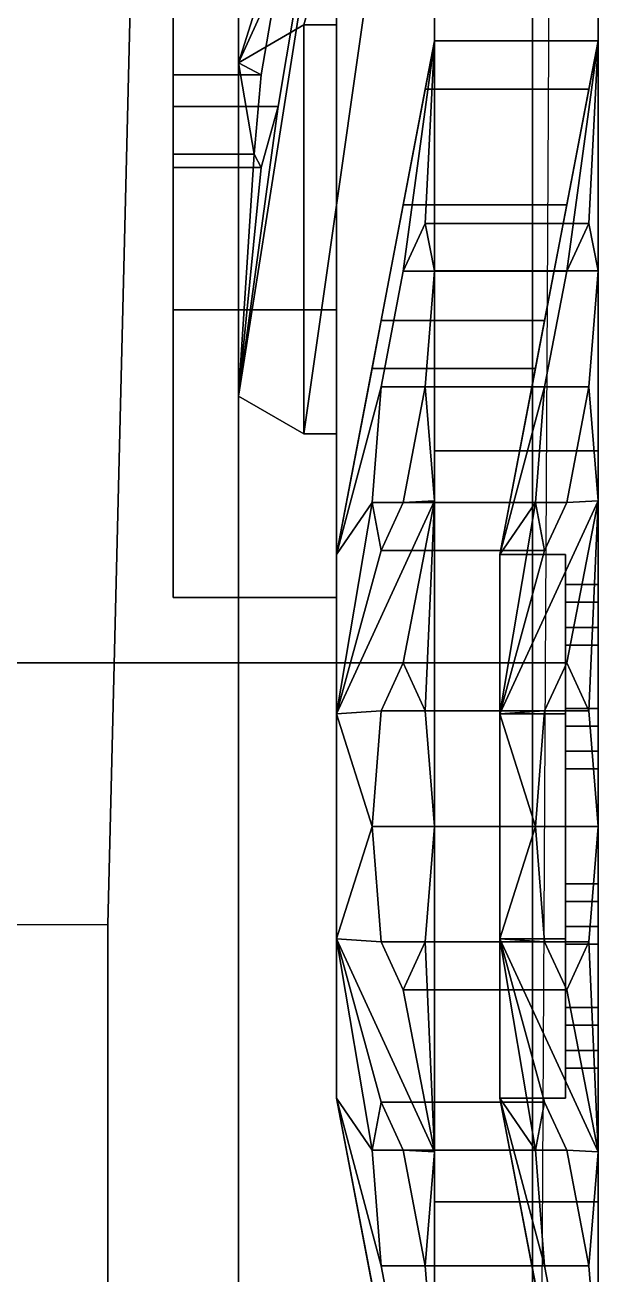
# Model space of a CAD drawing. Header units: millimetres. Extents: x -1 to 3, y -3 to 11.3.
# Drawn here: x 0.8347 to 1.01, y -1.7672 to -1.385 of the extents above; entities that cross this region are included whole.
import ezdxf

# ---------------------------------------------------------------- set-up
doc = ezdxf.new("R2010")
doc.units = ezdxf.units.MM
for name, color, linetype in [('hansa_tent', 3, 'Continuous'), ('mudguards', 6, 'Continuous'), ('tent', 3, 'Continuous'), ('tracks', 3, 'Continuous'), ('wheels', 2, 'Continuous'), ('wheels_inner', 2, 'Continuous')]:
    doc.layers.add(name, color=color, linetype=linetype)

msp = doc.modelspace()

# ---------------------------------------------------------------- linework, layer by layer
for points in [[(0.9, 0.03, 1.7), (0.7, -1.16, 1.7), (0.7, -2.72, 1.7), (0.9, -2.65, 1.7)], [(0.9, -2.65, 1.7), (0.9, -2.65, 0.78), (0.9, 0.03, 0.78), (0.9, 0.03, 1.7)]]:
    msp.add_3dface(points)
at = {"layer": 'hansa_tent'}
for points in [[(0.81, -1.25, 2.2), (0.81, -1.66, 2.17), (0.86, -1.66, 2.09), (0.87, -1.25, 2.11)], [(0.87, -1.25, 2.11), (0.86, -1.66, 2.09), (0.86, -1.66, 1.7), (0.87, -1.25, 1.7)], [(0.86, -1.66, 2.09), (0.86, -2.03, 2.09), (0.81, -2.03, 2.17), (0.81, -1.66, 2.17)], [(0.86, -1.66, 1.7), (0.86, -2.03, 1.7), (0.86, -2.03, 2.09), (0.86, -1.66, 2.09)]]:
    msp.add_3dface(points, dxfattribs=at)
at = {"layer": 'mudguards'}
for points in [[(0.99, 0.96, 0.91), (1.01, 1.46, 1), (0.99, -2.31, 1), (0.99, -2.31, 0.91)], [(1.01, 0.03, 1), (0.9, 0.03, 1), (0.9, -2.31, 1), (1.01, -2.31, 1)]]:
    msp.add_3dface(points, dxfattribs=at)
at = {"layer": 'tent'}
for points in [[(0.81, -1.25, 2.2), (0.81, -1.66, 2.17), (0.86, -1.66, 2.09), (0.87, -1.25, 2.11)], [(0.87, -1.25, 2.11), (0.86, -1.66, 2.09), (0.86, -1.66, 1.7), (0.87, -1.25, 1.7)], [(0.86, -1.66, 2.09), (0.86, -2.03, 2.09), (0.81, -2.03, 2.17), (0.81, -1.66, 2.17)], [(0.86, -1.66, 1.7), (0.86, -2.03, 1.7), (0.86, -2.03, 2.09), (0.86, -1.66, 2.09)]]:
    msp.add_3dface(points, dxfattribs=at)
at = {"layer": 'tracks'}
for points in [[(0.99, 0.22), (0.99, -1.58), (0.68, -1.58), (0.68, 0.22)], [(0.68, 0.22, 0.08), (0.68, -1.58, 0.08), (0.99, -1.58, 0.08), (0.99, 0.22, 0.08)], [(0.99, -1.58, 0.08), (0.99, -1.58), (0.99, 0.22), (0.99, 0.22, 0.08)], [(0.99, -2.03, 0.86), (0.99, -0.85, 0.79), (0.68, -0.85, 0.79), (0.68, -2.03, 0.86)], [(0.68, -2.03, 0.77), (0.68, -0.85, 0.7), (0.99, -0.85, 0.7), (0.99, -2.03, 0.77)], [(0.99, -0.85, 0.7), (0.99, -0.85, 0.79), (0.99, -2.03, 0.86), (0.99, -2.03, 0.77)], [(0.99, -1.58), (0.99, -2.03, 0.07), (0.68, -2.03, 0.07), (0.68, -1.58)], [(0.68, -1.58, 0.08), (0.68, -2.03, 0.15), (0.99, -2.03, 0.15), (0.99, -1.58, 0.08)], [(0.99, -2.03, 0.15), (0.99, -2.03, 0.07), (0.99, -1.58), (0.99, -1.58, 0.08)]]:
    msp.add_3dface(points, dxfattribs=at)
at = {"layer": 'wheels'}
for points in [[(0.96, -1.38979, 0.2905), (0.96, -1.38979, 0.4895), (0.96, -1.35284, 0.50481), (0.96, -1.35284, 0.27519)], [(0.96, -1.5305, 0.14979), (0.96, -1.38979, 0.2905), (0.96, -1.35284, 0.27519), (0.96, -1.51519, 0.11284)], [(0.96, -1.51519, 0.11284), (0.96, -1.35284, 0.27519), (1.01, -1.35284, 0.27519), (1.01, -1.51519, 0.11284)], [(0.96, -1.38979, 0.4895), (0.96, -1.5305, 0.63021), (0.96, -1.51519, 0.66716), (0.96, -1.35284, 0.50481)], [(0.96, -1.35284, 0.50481), (0.96, -1.51519, 0.66716), (1.01, -1.51519, 0.66716), (1.01, -1.35284, 0.50481)], [(1.01, -1.35284, 0.27519), (1.01, -1.35284, 0.50481), (1.01, -1.38979, 0.4895), (1.01, -1.38979, 0.2905)], [(1.01, -1.51519, 0.11284), (1.01, -1.35284, 0.27519), (1.01, -1.38979, 0.2905), (1.01, -1.5305, 0.14979)], [(1.01, -1.35284, 0.50481), (1.01, -1.51519, 0.66716), (1.01, -1.5305, 0.63021), (1.01, -1.38979, 0.4895)], [(0.95041, -1.44, 0.34), (0.96, -1.38979, 0.2905), (0.93, -1.54685, 0.35556), (0.94366, -1.47536, 0.35464)], [(0.96, -1.38979, 0.2905), (0.95041, -1.46029, 0.29101), (0.94366, -1.49565, 0.30565), (0.93, -1.54685, 0.35556)], [(0.95041, -1.46029, 0.48899), (0.96, -1.38979, 0.4895), (0.93, -1.54685, 0.42444), (0.94366, -1.49565, 0.47435)], [(0.96, -1.38979, 0.4895), (0.95041, -1.44, 0.44), (0.94366, -1.47536, 0.42536), (0.93, -1.54685, 0.42444)], [(0.96, -1.38979, 0.2905), (0.95041, -1.44, 0.34), (0.95041, -1.44, 0.34), (0.95716, -1.40464, 0.35464)], [(0.95716, -1.44565, 0.25565), (0.95041, -1.46029, 0.29101), (0.95041, -1.46029, 0.29101), (0.96, -1.38979, 0.2905)], [(0.96, -1.38979, 0.4895), (0.95041, -1.46029, 0.48899), (0.95041, -1.46029, 0.48899), (0.95716, -1.44565, 0.52435)], [(0.95716, -1.40464, 0.42536), (0.95041, -1.44, 0.44), (0.95041, -1.44, 0.44), (0.96, -1.38979, 0.4895)], [(0.96, -1.38979, 0.2905), (0.95716, -1.40464, 0.35464), (0.95716, -1.40464, 0.35464), (0.96, -1.38979, 0.39)], [(0.96, -1.46015, 0.22015), (0.95716, -1.44565, 0.25565), (0.95716, -1.44565, 0.25565), (0.96, -1.38979, 0.2905)], [(0.96, -1.38979, 0.4895), (0.95716, -1.44565, 0.52435), (0.95716, -1.44565, 0.52435), (0.96, -1.46015, 0.55985)], [(0.96, -1.38979, 0.39), (0.95716, -1.40464, 0.42536), (0.95716, -1.40464, 0.42536), (0.96, -1.38979, 0.4895)], [(0.96, -1.38979, 0.39), (0.95716, -1.40464, 0.35464), (1.00716, -1.40464, 0.35464), (1.01, -1.38979, 0.39)], [(0.95716, -1.40464, 0.42536), (0.96, -1.38979, 0.39), (1.01, -1.38979, 0.39), (1.00716, -1.40464, 0.42536)], [(1.01, -1.38979, 0.2905), (1.00041, -1.44, 0.34), (0.99366, -1.47536, 0.35464), (0.98, -1.54685, 0.35556)], [(1.00041, -1.46029, 0.29101), (1.01, -1.38979, 0.2905), (0.98, -1.54685, 0.35556), (0.99366, -1.49565, 0.30565)], [(1.01, -1.38979, 0.4895), (1.00041, -1.46029, 0.48899), (0.99366, -1.49565, 0.47435), (0.98, -1.54685, 0.42444)], [(1.00041, -1.44, 0.44), (1.01, -1.38979, 0.4895), (0.98, -1.54685, 0.42444), (0.99366, -1.47536, 0.42536)], [(1.00716, -1.40464, 0.35464), (1.00716, -1.40464, 0.35464), (1.00041, -1.44, 0.34), (1.01, -1.38979, 0.2905)], [(1.01, -1.38979, 0.2905), (1.01, -1.38979, 0.2905), (1.00041, -1.46029, 0.29101), (1.00716, -1.44565, 0.25565)], [(1.00716, -1.44565, 0.52435), (1.00716, -1.44565, 0.52435), (1.00041, -1.46029, 0.48899), (1.01, -1.38979, 0.4895)], [(1.01, -1.38979, 0.4895), (1.01, -1.38979, 0.4895), (1.00041, -1.44, 0.44), (1.00716, -1.40464, 0.42536)], [(1.01, -1.38979, 0.39), (1.01, -1.38979, 0.39), (1.00716, -1.40464, 0.35464), (1.01, -1.38979, 0.2905)], [(1.01, -1.38979, 0.2905), (1.01, -1.38979, 0.2905), (1.00716, -1.44565, 0.25565), (1.01, -1.46015, 0.22015)], [(1.01, -1.46015, 0.55985), (1.01, -1.46015, 0.55985), (1.00716, -1.44565, 0.52435), (1.01, -1.38979, 0.4895)], [(1.01, -1.38979, 0.4895), (1.01, -1.38979, 0.4895), (1.00716, -1.40464, 0.42536), (1.01, -1.38979, 0.39)], [(0.95716, -1.40464, 0.35464), (0.95041, -1.44, 0.34), (1.00041, -1.44, 0.34), (1.00716, -1.40464, 0.35464)], [(0.95041, -1.44, 0.44), (0.95716, -1.40464, 0.42536), (1.00716, -1.40464, 0.42536), (1.00041, -1.44, 0.44)], [(0.94366, -1.47536, 0.42536), (0.95041, -1.44, 0.44), (1.00041, -1.44, 0.44), (0.99366, -1.47536, 0.42536)], [(0.95041, -1.44, 0.34), (0.94366, -1.47536, 0.35464), (0.99366, -1.47536, 0.35464), (1.00041, -1.44, 0.34)], [(0.95041, -1.46029, 0.29101), (0.95716, -1.44565, 0.25565), (1.00716, -1.44565, 0.25565), (1.00041, -1.46029, 0.29101)], [(0.95716, -1.44565, 0.52435), (0.95041, -1.46029, 0.48899), (1.00041, -1.46029, 0.48899), (1.00716, -1.44565, 0.52435)], [(0.95716, -1.44565, 0.25565), (0.96, -1.46015, 0.22015), (1.01, -1.46015, 0.22015), (1.00716, -1.44565, 0.25565)], [(0.96, -1.46015, 0.55985), (0.95716, -1.44565, 0.52435), (1.00716, -1.44565, 0.52435), (1.01, -1.46015, 0.55985)], [(0.94366, -1.49565, 0.30565), (0.95041, -1.46029, 0.29101), (1.00041, -1.46029, 0.29101), (0.99366, -1.49565, 0.30565)], [(0.95041, -1.46029, 0.48899), (0.94366, -1.49565, 0.47435), (0.99366, -1.49565, 0.47435), (1.00041, -1.46029, 0.48899)], [(0.96, -1.5305, 0.14979), (0.95716, -1.49565, 0.20565), (0.95716, -1.49565, 0.20565), (0.96, -1.46015, 0.22015)], [(0.96, -1.46015, 0.22015), (0.95716, -1.49565, 0.20565), (1.00716, -1.49565, 0.20565), (1.01, -1.46015, 0.22015)], [(0.96, -1.46015, 0.55985), (0.95716, -1.49565, 0.57435), (0.95716, -1.49565, 0.57435), (0.96, -1.5305, 0.63021)], [(0.95716, -1.49565, 0.57435), (0.96, -1.46015, 0.55985), (1.01, -1.46015, 0.55985), (1.00716, -1.49565, 0.57435)], [(1.01, -1.46015, 0.22015), (1.01, -1.46015, 0.22015), (1.00716, -1.49565, 0.20565), (1.01, -1.5305, 0.14979)], [(1.01, -1.5305, 0.63021), (1.01, -1.5305, 0.63021), (1.00716, -1.49565, 0.57435), (1.01, -1.46015, 0.55985)], [(0.94366, -1.47536, 0.42536), (0.94086, -1.49, 0.39), (0.94086, -1.49, 0.39), (0.93, -1.54685, 0.42444)], [(0.94366, -1.47536, 0.35464), (0.93, -1.54685, 0.35556), (0.93, -1.54685, 0.35556), (0.94086, -1.49, 0.39)], [(0.94086, -1.49, 0.39), (0.94366, -1.47536, 0.42536), (0.99366, -1.47536, 0.42536), (0.99086, -1.49, 0.39)], [(0.94366, -1.47536, 0.35464), (0.94086, -1.49, 0.39), (0.99086, -1.49, 0.39), (0.99366, -1.47536, 0.35464)], [(0.99086, -1.49, 0.39), (0.99086, -1.49, 0.39), (0.99366, -1.47536, 0.42536), (0.98, -1.54685, 0.42444)], [(0.99366, -1.47536, 0.35464), (0.99366, -1.47536, 0.35464), (0.99086, -1.49, 0.39), (0.98, -1.54685, 0.35556)], [(0.94086, -1.49, 0.39), (0.93, -1.54685, 0.35556), (0.93, -1.54685, 0.35556), (0.93, -1.54685, 0.42444)], [(0.99086, -1.49, 0.39), (0.99086, -1.49, 0.39), (0.98, -1.54685, 0.42444), (0.98, -1.54685, 0.35556)], [(0.94366, -1.49565, 0.30565), (0.94086, -1.53101, 0.29101), (0.94086, -1.53101, 0.29101), (0.93, -1.54685, 0.35556)], [(0.94366, -1.49565, 0.47435), (0.93, -1.54685, 0.42444), (0.93, -1.54685, 0.42444), (0.94086, -1.53101, 0.48899)], [(0.94086, -1.53101, 0.29101), (0.94366, -1.49565, 0.30565), (0.99366, -1.49565, 0.30565), (0.99086, -1.53101, 0.29101)], [(0.94366, -1.49565, 0.47435), (0.94086, -1.53101, 0.48899), (0.99086, -1.53101, 0.48899), (0.99366, -1.49565, 0.47435)], [(0.96, -1.5305, 0.14979), (0.95041, -1.53101, 0.22029), (0.95041, -1.53101, 0.22029), (0.95716, -1.49565, 0.20565)], [(0.95716, -1.49565, 0.20565), (0.95041, -1.53101, 0.22029), (1.00041, -1.53101, 0.22029), (1.00716, -1.49565, 0.20565)], [(0.95716, -1.49565, 0.57435), (0.95041, -1.53101, 0.55971), (0.95041, -1.53101, 0.55971), (0.96, -1.5305, 0.63021)], [(0.95041, -1.53101, 0.55971), (0.95716, -1.49565, 0.57435), (1.00716, -1.49565, 0.57435), (1.00041, -1.53101, 0.55971)], [(0.99086, -1.53101, 0.29101), (0.99086, -1.53101, 0.29101), (0.99366, -1.49565, 0.30565), (0.98, -1.54685, 0.35556)], [(0.99366, -1.49565, 0.47435), (0.99366, -1.49565, 0.47435), (0.99086, -1.53101, 0.48899), (0.98, -1.54685, 0.42444)], [(1.00716, -1.49565, 0.20565), (1.00716, -1.49565, 0.20565), (1.00041, -1.53101, 0.22029), (1.01, -1.5305, 0.14979)], [(1.01, -1.5305, 0.63021), (1.01, -1.5305, 0.63021), (1.00041, -1.53101, 0.55971), (1.00716, -1.49565, 0.57435)], [(0.96, -1.7295, 0.14979), (0.96, -1.5305, 0.14979), (0.96, -1.51519, 0.11284), (0.96, -1.74481, 0.11284)], [(0.96, -1.74481, 0.11284), (0.96, -1.51519, 0.11284), (1.01, -1.51519, 0.11284), (1.01, -1.74481, 0.11284)], [(0.96, -1.51519, 0.66716), (0.96, -1.74481, 0.66716), (1.01, -1.74481, 0.66716), (1.01, -1.51519, 0.66716)], [(0.96, -1.5305, 0.63021), (0.96, -1.7295, 0.63021), (0.96, -1.74481, 0.66716), (0.96, -1.51519, 0.66716)], [(1.01, -1.74481, 0.11284), (1.01, -1.51519, 0.11284), (1.01, -1.5305, 0.14979), (1.01, -1.7295, 0.14979)], [(1.01, -1.51519, 0.66716), (1.01, -1.74481, 0.66716), (1.01, -1.7295, 0.63021), (1.01, -1.5305, 0.63021)], [(0.95041, -1.53101, 0.22029), (0.96, -1.5305, 0.14979), (0.93, -1.59556, 0.30685), (0.94366, -1.54565, 0.25565)], [(0.96, -1.5305, 0.14979), (0.95041, -1.58, 0.2), (0.94366, -1.59464, 0.23536), (0.93, -1.59556, 0.30685)], [(0.96, -1.5305, 0.63021), (0.95041, -1.53101, 0.55971), (0.94366, -1.54565, 0.52435), (0.93, -1.59556, 0.47315)], [(0.95041, -1.58, 0.58), (0.96, -1.5305, 0.63021), (0.93, -1.59556, 0.47315), (0.94366, -1.59464, 0.54464)], [(0.94086, -1.53101, 0.29101), (0.93, -1.59556, 0.30685), (0.93, -1.59556, 0.30685), (0.93, -1.54685, 0.35556)], [(0.94366, -1.54565, 0.25565), (0.93, -1.59556, 0.30685), (0.93, -1.59556, 0.30685), (0.94086, -1.53101, 0.29101)], [(0.94366, -1.54565, 0.52435), (0.94086, -1.53101, 0.48899), (0.94086, -1.53101, 0.48899), (0.93, -1.59556, 0.47315)], [(0.94086, -1.53101, 0.48899), (0.93, -1.54685, 0.42444), (0.93, -1.54685, 0.42444), (0.93, -1.59556, 0.47315)], [(0.94366, -1.54565, 0.25565), (0.94086, -1.53101, 0.29101), (0.99086, -1.53101, 0.29101), (0.99366, -1.54565, 0.25565)], [(0.94086, -1.53101, 0.48899), (0.94366, -1.54565, 0.52435), (0.99366, -1.54565, 0.52435), (0.99086, -1.53101, 0.48899)], [(0.95041, -1.53101, 0.22029), (0.94366, -1.54565, 0.25565), (0.99366, -1.54565, 0.25565), (1.00041, -1.53101, 0.22029)], [(0.94366, -1.54565, 0.52435), (0.95041, -1.53101, 0.55971), (1.00041, -1.53101, 0.55971), (0.99366, -1.54565, 0.52435)], [(0.95716, -1.59464, 0.16464), (0.95041, -1.58, 0.2), (0.95041, -1.58, 0.2), (0.96, -1.5305, 0.14979)], [(0.96, -1.5305, 0.63021), (0.95041, -1.58, 0.58), (0.95041, -1.58, 0.58), (0.95716, -1.59464, 0.61536)], [(0.96, -1.63, 0.14979), (0.95716, -1.59464, 0.16464), (0.95716, -1.59464, 0.16464), (0.96, -1.5305, 0.14979)], [(0.96, -1.5305, 0.63021), (0.95716, -1.59464, 0.61536), (0.95716, -1.59464, 0.61536), (0.96, -1.63, 0.63021)], [(1.01, -1.5305, 0.14979), (1.00041, -1.53101, 0.22029), (0.99366, -1.54565, 0.25565), (0.98, -1.59556, 0.30685)], [(1.00041, -1.58, 0.2), (1.01, -1.5305, 0.14979), (0.98, -1.59556, 0.30685), (0.99366, -1.59464, 0.23536)], [(1.00041, -1.53101, 0.55971), (1.01, -1.5305, 0.63021), (0.98, -1.59556, 0.47315), (0.99366, -1.54565, 0.52435)], [(1.01, -1.5305, 0.63021), (1.00041, -1.58, 0.58), (0.99366, -1.59464, 0.54464), (0.98, -1.59556, 0.47315)], [(0.99086, -1.53101, 0.29101), (0.99086, -1.53101, 0.29101), (0.98, -1.54685, 0.35556), (0.98, -1.59556, 0.30685)], [(0.99366, -1.54565, 0.25565), (0.99366, -1.54565, 0.25565), (0.99086, -1.53101, 0.29101), (0.98, -1.59556, 0.30685)], [(0.99086, -1.53101, 0.48899), (0.99086, -1.53101, 0.48899), (0.99366, -1.54565, 0.52435), (0.98, -1.59556, 0.47315)], [(0.99086, -1.53101, 0.48899), (0.99086, -1.53101, 0.48899), (0.98, -1.59556, 0.47315), (0.98, -1.54685, 0.42444)], [(1.01, -1.5305, 0.14979), (1.01, -1.5305, 0.14979), (1.00041, -1.58, 0.2), (1.00716, -1.59464, 0.16464)], [(1.00716, -1.59464, 0.61536), (1.00716, -1.59464, 0.61536), (1.00041, -1.58, 0.58), (1.01, -1.5305, 0.63021)], [(1.01, -1.5305, 0.14979), (1.01, -1.5305, 0.14979), (1.00716, -1.59464, 0.16464), (1.01, -1.63, 0.14979)], [(1.01, -1.63, 0.63021), (1.01, -1.63, 0.63021), (1.00716, -1.59464, 0.61536), (1.01, -1.5305, 0.63021)], [(0.98, -1.59556, 0.30685), (0.98, -1.54685, 0.35556), (1, -1.54685, 0.35556), (1, -1.59556, 0.30685)], [(0.98, -1.54685, 0.42444), (0.98, -1.59556, 0.47315), (1, -1.59556, 0.47315), (1, -1.54685, 0.42444)], [(0.98, -1.54685, 0.35556), (0.98, -1.54685, 0.42444), (1, -1.54685, 0.42444), (1, -1.54685, 0.35556)], [(1, -1.59556, 0.30685), (1, -1.54685, 0.35556), (1, -1.55609, 0.35939), (1, -1.59939, 0.31609)], [(1, -1.54685, 0.42444), (1, -1.59556, 0.47315), (1, -1.59939, 0.46391), (1, -1.55609, 0.42061)], [(1, -1.54685, 0.35556), (1, -1.54685, 0.42444), (1, -1.55609, 0.42061), (1, -1.55609, 0.35939)], [(1, -1.59939, 0.31609), (1, -1.55609, 0.35939), (1, -1.56916, 0.35397), (1, -1.59397, 0.32916)], [(1, -1.55609, 0.35939), (1, -1.5615, 0.37245), (1.01, -1.5615, 0.37245), (1.01, -1.55609, 0.35939)], [(1, -1.56916, 0.35397), (1, -1.55609, 0.35939), (1.01, -1.55609, 0.35939), (1.01, -1.56916, 0.35397)], [(1, -1.55609, 0.42061), (1, -1.56916, 0.42603), (1.01, -1.56916, 0.42603), (1.01, -1.55609, 0.42061)], [(1, -1.5615, 0.40755), (1, -1.55609, 0.42061), (1.01, -1.55609, 0.42061), (1.01, -1.5615, 0.40755)], [(1, -1.55609, 0.35939), (1, -1.55609, 0.42061), (1, -1.5615, 0.40755), (1, -1.5615, 0.37245)], [(1, -1.55609, 0.42061), (1, -1.59939, 0.46391), (1, -1.59397, 0.45084), (1, -1.56916, 0.42603)], [(1.01, -1.57457, 0.36704), (1.01, -1.56916, 0.35397), (1.01, -1.55609, 0.35939), (1.01, -1.5615, 0.37245)], [(1.01, -1.57457, 0.41296), (1.01, -1.5615, 0.40755), (1.01, -1.55609, 0.42061), (1.01, -1.56916, 0.42603)], [(1, -1.5615, 0.37245), (1, -1.57457, 0.36704), (1.01, -1.57457, 0.36704), (1.01, -1.5615, 0.37245)], [(1, -1.57457, 0.41296), (1, -1.5615, 0.40755), (1.01, -1.5615, 0.40755), (1.01, -1.57457, 0.41296)], [(1, -1.5615, 0.37245), (1, -1.5615, 0.40755), (1, -1.57457, 0.41296), (1, -1.57457, 0.36704)], [(1, -1.59397, 0.32916), (1, -1.56916, 0.35397), (1, -1.57457, 0.36704), (1, -1.60704, 0.33457)], [(1, -1.57457, 0.36704), (1, -1.56916, 0.35397), (1.01, -1.56916, 0.35397), (1.01, -1.57457, 0.36704)], [(1, -1.56916, 0.42603), (1, -1.57457, 0.41296), (1.01, -1.57457, 0.41296), (1.01, -1.56916, 0.42603)], [(1, -1.56916, 0.42603), (1, -1.59397, 0.45084), (1, -1.60704, 0.44543), (1, -1.57457, 0.41296)], [(1, -1.57457, 0.41296), (1, -1.60704, 0.44543), (1, -1.65296, 0.44543), (1, -1.57457, 0.36704)], [(1, -1.57457, 0.36704), (1, -1.65296, 0.44543), (1, -1.68543, 0.41296), (1, -1.60704, 0.33457)], [(0.94366, -1.59464, 0.23536), (0.95041, -1.58, 0.2), (1.00041, -1.58, 0.2), (0.99366, -1.59464, 0.23536)], [(0.95041, -1.58, 0.58), (0.94366, -1.59464, 0.54464), (0.99366, -1.59464, 0.54464), (1.00041, -1.58, 0.58)], [(0.95041, -1.58, 0.2), (0.95716, -1.59464, 0.16464), (1.00716, -1.59464, 0.16464), (1.00041, -1.58, 0.2)], [(0.95716, -1.59464, 0.61536), (0.95041, -1.58, 0.58), (1.00041, -1.58, 0.58), (1.00716, -1.59464, 0.61536)], [(0.94366, -1.59464, 0.23536), (0.94086, -1.63, 0.25), (0.94086, -1.63, 0.25), (0.93, -1.59556, 0.30685)], [(0.94366, -1.59464, 0.54464), (0.93, -1.59556, 0.47315), (0.93, -1.59556, 0.47315), (0.94086, -1.63, 0.53)], [(0.94086, -1.63, 0.25), (0.93, -1.66444, 0.30685), (0.93, -1.66444, 0.30685), (0.93, -1.59556, 0.30685)], [(0.94086, -1.63, 0.53), (0.93, -1.59556, 0.47315), (0.93, -1.59556, 0.47315), (0.93, -1.66444, 0.47315)], [(0.94086, -1.63, 0.25), (0.94366, -1.59464, 0.23536), (0.99366, -1.59464, 0.23536), (0.99086, -1.63, 0.25)], [(0.94366, -1.59464, 0.54464), (0.94086, -1.63, 0.53), (0.99086, -1.63, 0.53), (0.99366, -1.59464, 0.54464)], [(0.95716, -1.59464, 0.16464), (0.96, -1.63, 0.14979), (1.01, -1.63, 0.14979), (1.00716, -1.59464, 0.16464)], [(0.96, -1.63, 0.63021), (0.95716, -1.59464, 0.61536), (1.00716, -1.59464, 0.61536), (1.01, -1.63, 0.63021)], [(0.99086, -1.63, 0.25), (0.99086, -1.63, 0.25), (0.99366, -1.59464, 0.23536), (0.98, -1.59556, 0.30685)], [(0.99366, -1.59464, 0.54464), (0.99366, -1.59464, 0.54464), (0.99086, -1.63, 0.53), (0.98, -1.59556, 0.47315)], [(0.99086, -1.63, 0.25), (0.99086, -1.63, 0.25), (0.98, -1.59556, 0.30685), (0.98, -1.66444, 0.30685)], [(0.98, -1.66444, 0.30685), (0.98, -1.59556, 0.30685), (1, -1.59556, 0.30685), (1, -1.66444, 0.30685)], [(0.99086, -1.63, 0.53), (0.99086, -1.63, 0.53), (0.98, -1.66444, 0.47315), (0.98, -1.59556, 0.47315)], [(0.98, -1.59556, 0.47315), (0.98, -1.66444, 0.47315), (1, -1.66444, 0.47315), (1, -1.59556, 0.47315)], [(1, -1.59397, 0.32916), (1, -1.60704, 0.33457), (1.01, -1.60704, 0.33457), (1.01, -1.59397, 0.32916)], [(1, -1.59939, 0.31609), (1, -1.59397, 0.32916), (1.01, -1.59397, 0.32916), (1.01, -1.59939, 0.31609)], [(1, -1.60704, 0.44543), (1, -1.59397, 0.45084), (1.01, -1.59397, 0.45084), (1.01, -1.60704, 0.44543)], [(1, -1.59397, 0.45084), (1, -1.59939, 0.46391), (1.01, -1.59939, 0.46391), (1.01, -1.59397, 0.45084)], [(1, -1.66444, 0.30685), (1, -1.59556, 0.30685), (1, -1.59939, 0.31609), (1, -1.66061, 0.31609)], [(1, -1.59556, 0.47315), (1, -1.66444, 0.47315), (1, -1.66061, 0.46391), (1, -1.59939, 0.46391)], [(1.01, -1.60704, 0.33457), (1.01, -1.61245, 0.3215), (1.01, -1.59939, 0.31609), (1.01, -1.59397, 0.32916)], [(1.01, -1.60704, 0.44543), (1.01, -1.59397, 0.45084), (1.01, -1.59939, 0.46391), (1.01, -1.61245, 0.4585)], [(1, -1.61245, 0.3215), (1, -1.59939, 0.31609), (1.01, -1.59939, 0.31609), (1.01, -1.61245, 0.3215)], [(1, -1.66061, 0.31609), (1, -1.59939, 0.31609), (1, -1.61245, 0.3215), (1, -1.64755, 0.3215)], [(1, -1.59939, 0.46391), (1, -1.61245, 0.4585), (1.01, -1.61245, 0.4585), (1.01, -1.59939, 0.46391)], [(1, -1.59939, 0.46391), (1, -1.66061, 0.46391), (1, -1.64755, 0.4585), (1, -1.61245, 0.4585)], [(1, -1.60704, 0.33457), (1, -1.61245, 0.3215), (1.01, -1.61245, 0.3215), (1.01, -1.60704, 0.33457)], [(1, -1.64755, 0.3215), (1, -1.61245, 0.3215), (1, -1.60704, 0.33457), (1, -1.65296, 0.33457)], [(1, -1.61245, 0.4585), (1, -1.60704, 0.44543), (1.01, -1.60704, 0.44543), (1.01, -1.61245, 0.4585)], [(1, -1.61245, 0.4585), (1, -1.64755, 0.4585), (1, -1.65296, 0.44543), (1, -1.60704, 0.44543)], [(1, -1.60704, 0.33457), (1, -1.68543, 0.41296), (1, -1.68543, 0.36704), (1, -1.65296, 0.33457)], [(0.94366, -1.66536, 0.23536), (0.93, -1.66444, 0.30685), (0.93, -1.66444, 0.30685), (0.94086, -1.63, 0.25)], [(0.94366, -1.66536, 0.54464), (0.94086, -1.63, 0.53), (0.94086, -1.63, 0.53), (0.93, -1.66444, 0.47315)], [(0.94366, -1.66536, 0.23536), (0.94086, -1.63, 0.25), (0.99086, -1.63, 0.25), (0.99366, -1.66536, 0.23536)], [(0.94086, -1.63, 0.53), (0.94366, -1.66536, 0.54464), (0.99366, -1.66536, 0.54464), (0.99086, -1.63, 0.53)], [(0.96, -1.7295, 0.14979), (0.95716, -1.66536, 0.16464), (0.95716, -1.66536, 0.16464), (0.96, -1.63, 0.14979)], [(0.96, -1.63, 0.14979), (0.95716, -1.66536, 0.16464), (1.00716, -1.66536, 0.16464), (1.01, -1.63, 0.14979)], [(0.95716, -1.66536, 0.61536), (0.96, -1.63, 0.63021), (1.01, -1.63, 0.63021), (1.00716, -1.66536, 0.61536)], [(0.96, -1.63, 0.63021), (0.95716, -1.66536, 0.61536), (0.95716, -1.66536, 0.61536), (0.96, -1.7295, 0.63021)], [(0.99366, -1.66536, 0.23536), (0.99366, -1.66536, 0.23536), (0.99086, -1.63, 0.25), (0.98, -1.66444, 0.30685)], [(0.99086, -1.63, 0.53), (0.99086, -1.63, 0.53), (0.99366, -1.66536, 0.54464), (0.98, -1.66444, 0.47315)], [(1.01, -1.63, 0.14979), (1.01, -1.63, 0.14979), (1.00716, -1.66536, 0.16464), (1.01, -1.7295, 0.14979)], [(1.01, -1.7295, 0.63021), (1.01, -1.7295, 0.63021), (1.00716, -1.66536, 0.61536), (1.01, -1.63, 0.63021)], [(1, -1.64755, 0.3215), (1, -1.65296, 0.33457), (1.01, -1.65296, 0.33457), (1.01, -1.64755, 0.3215)], [(1, -1.66061, 0.31609), (1, -1.64755, 0.3215), (1.01, -1.64755, 0.3215), (1.01, -1.66061, 0.31609)], [(1, -1.64755, 0.4585), (1, -1.66061, 0.46391), (1.01, -1.66061, 0.46391), (1.01, -1.64755, 0.4585)], [(1, -1.65296, 0.44543), (1, -1.64755, 0.4585), (1.01, -1.64755, 0.4585), (1.01, -1.65296, 0.44543)], [(1.01, -1.65296, 0.33457), (1.01, -1.66603, 0.32916), (1.01, -1.66061, 0.31609), (1.01, -1.64755, 0.3215)], [(1.01, -1.65296, 0.44543), (1.01, -1.64755, 0.4585), (1.01, -1.66061, 0.46391), (1.01, -1.66603, 0.45084)], [(1, -1.65296, 0.33457), (1, -1.66603, 0.32916), (1.01, -1.66603, 0.32916), (1.01, -1.65296, 0.33457)], [(1, -1.69084, 0.35397), (1, -1.66603, 0.32916), (1, -1.65296, 0.33457), (1, -1.68543, 0.36704)], [(1, -1.66603, 0.45084), (1, -1.65296, 0.44543), (1.01, -1.65296, 0.44543), (1.01, -1.66603, 0.45084)], [(1, -1.66603, 0.45084), (1, -1.69084, 0.42603), (1, -1.68543, 0.41296), (1, -1.65296, 0.44543)], [(1, -1.70391, 0.35939), (1, -1.66061, 0.31609), (1, -1.66603, 0.32916), (1, -1.69084, 0.35397)], [(1, -1.71315, 0.35556), (1, -1.66444, 0.30685), (1, -1.66061, 0.31609), (1, -1.70391, 0.35939)], [(1, -1.66603, 0.32916), (1, -1.66061, 0.31609), (1.01, -1.66061, 0.31609), (1.01, -1.66603, 0.32916)], [(1, -1.66061, 0.46391), (1, -1.66603, 0.45084), (1.01, -1.66603, 0.45084), (1.01, -1.66061, 0.46391)], [(1, -1.66444, 0.47315), (1, -1.71315, 0.42444), (1, -1.70391, 0.42061), (1, -1.66061, 0.46391)], [(1, -1.66061, 0.46391), (1, -1.70391, 0.42061), (1, -1.69084, 0.42603), (1, -1.66603, 0.45084)], [(0.94086, -1.72899, 0.29101), (0.93, -1.71315, 0.35556), (0.93, -1.71315, 0.35556), (0.93, -1.66444, 0.30685)], [(0.95041, -1.68, 0.2), (0.96, -1.7295, 0.14979), (0.93, -1.66444, 0.30685), (0.94366, -1.66536, 0.23536)], [(0.96, -1.7295, 0.14979), (0.95041, -1.72899, 0.22029), (0.94366, -1.71435, 0.25565), (0.93, -1.66444, 0.30685)], [(0.94366, -1.71435, 0.25565), (0.94086, -1.72899, 0.29101), (0.94086, -1.72899, 0.29101), (0.93, -1.66444, 0.30685)], [(0.94366, -1.71435, 0.52435), (0.93, -1.66444, 0.47315), (0.93, -1.66444, 0.47315), (0.94086, -1.72899, 0.48899)], [(0.95041, -1.72899, 0.55971), (0.96, -1.7295, 0.63021), (0.93, -1.66444, 0.47315), (0.94366, -1.71435, 0.52435)], [(0.94086, -1.72899, 0.48899), (0.93, -1.66444, 0.47315), (0.93, -1.66444, 0.47315), (0.93, -1.71315, 0.42444)], [(0.96, -1.7295, 0.63021), (0.95041, -1.68, 0.58), (0.94366, -1.66536, 0.54464), (0.93, -1.66444, 0.47315)], [(0.95041, -1.68, 0.2), (0.94366, -1.66536, 0.23536), (0.99366, -1.66536, 0.23536), (1.00041, -1.68, 0.2)], [(0.94366, -1.66536, 0.54464), (0.95041, -1.68, 0.58), (1.00041, -1.68, 0.58), (0.99366, -1.66536, 0.54464)], [(0.96, -1.7295, 0.14979), (0.95041, -1.68, 0.2), (0.95041, -1.68, 0.2), (0.95716, -1.66536, 0.16464)], [(0.95716, -1.66536, 0.16464), (0.95041, -1.68, 0.2), (1.00041, -1.68, 0.2), (1.00716, -1.66536, 0.16464)], [(0.95041, -1.68, 0.58), (0.95716, -1.66536, 0.61536), (1.00716, -1.66536, 0.61536), (1.00041, -1.68, 0.58)], [(0.95716, -1.66536, 0.61536), (0.95041, -1.68, 0.58), (0.95041, -1.68, 0.58), (0.96, -1.7295, 0.63021)], [(0.99086, -1.72899, 0.29101), (0.99086, -1.72899, 0.29101), (0.98, -1.66444, 0.30685), (0.98, -1.71315, 0.35556)], [(0.98, -1.71315, 0.35556), (0.98, -1.66444, 0.30685), (1, -1.66444, 0.30685), (1, -1.71315, 0.35556)], [(1.01, -1.7295, 0.14979), (1.00041, -1.68, 0.2), (0.99366, -1.66536, 0.23536), (0.98, -1.66444, 0.30685)], [(1.00041, -1.72899, 0.22029), (1.01, -1.7295, 0.14979), (0.98, -1.66444, 0.30685), (0.99366, -1.71435, 0.25565)], [(0.99086, -1.72899, 0.29101), (0.99086, -1.72899, 0.29101), (0.99366, -1.71435, 0.25565), (0.98, -1.66444, 0.30685)], [(0.99366, -1.71435, 0.52435), (0.99366, -1.71435, 0.52435), (0.99086, -1.72899, 0.48899), (0.98, -1.66444, 0.47315)], [(1.01, -1.7295, 0.63021), (1.00041, -1.72899, 0.55971), (0.99366, -1.71435, 0.52435), (0.98, -1.66444, 0.47315)], [(0.99086, -1.72899, 0.48899), (0.99086, -1.72899, 0.48899), (0.98, -1.71315, 0.42444), (0.98, -1.66444, 0.47315)], [(1.00041, -1.68, 0.58), (1.01, -1.7295, 0.63021), (0.98, -1.66444, 0.47315), (0.99366, -1.66536, 0.54464)], [(0.98, -1.66444, 0.47315), (0.98, -1.71315, 0.42444), (1, -1.71315, 0.42444), (1, -1.66444, 0.47315)], [(1.00716, -1.66536, 0.16464), (1.00716, -1.66536, 0.16464), (1.00041, -1.68, 0.2), (1.01, -1.7295, 0.14979)], [(1.01, -1.7295, 0.63021), (1.01, -1.7295, 0.63021), (1.00041, -1.68, 0.58), (1.00716, -1.66536, 0.61536)], [(1, -1.68543, 0.41296), (1, -1.69084, 0.42603), (1.01, -1.69084, 0.42603), (1.01, -1.68543, 0.41296)], [(1, -1.6985, 0.40755), (1, -1.68543, 0.41296), (1.01, -1.68543, 0.41296), (1.01, -1.6985, 0.40755)], [(1, -1.68543, 0.36704), (1, -1.6985, 0.37245), (1.01, -1.6985, 0.37245), (1.01, -1.68543, 0.36704)], [(1, -1.69084, 0.35397), (1, -1.68543, 0.36704), (1.01, -1.68543, 0.36704), (1.01, -1.69084, 0.35397)], [(1, -1.6985, 0.40755), (1, -1.6985, 0.37245), (1, -1.68543, 0.36704), (1, -1.68543, 0.41296)], [(1.01, -1.68543, 0.41296), (1.01, -1.69084, 0.42603), (1.01, -1.70391, 0.42061), (1.01, -1.6985, 0.40755)], [(1.01, -1.68543, 0.36704), (1.01, -1.6985, 0.37245), (1.01, -1.70391, 0.35939), (1.01, -1.69084, 0.35397)], [(1, -1.69084, 0.42603), (1, -1.70391, 0.42061), (1.01, -1.70391, 0.42061), (1.01, -1.69084, 0.42603)], [(1, -1.70391, 0.35939), (1, -1.69084, 0.35397), (1.01, -1.69084, 0.35397), (1.01, -1.70391, 0.35939)], [(1, -1.70391, 0.42061), (1, -1.6985, 0.40755), (1.01, -1.6985, 0.40755), (1.01, -1.70391, 0.42061)], [(1, -1.6985, 0.37245), (1, -1.70391, 0.35939), (1.01, -1.70391, 0.35939), (1.01, -1.6985, 0.37245)], [(1, -1.70391, 0.42061), (1, -1.70391, 0.35939), (1, -1.6985, 0.37245), (1, -1.6985, 0.40755)], [(1, -1.71315, 0.42444), (1, -1.71315, 0.35556), (1, -1.70391, 0.35939), (1, -1.70391, 0.42061)], [(0.94366, -1.76435, 0.30565), (0.93, -1.71315, 0.35556), (0.93, -1.71315, 0.35556), (0.94086, -1.72899, 0.29101)], [(0.95041, -1.79971, 0.29101), (0.96, -1.87021, 0.2905), (0.93, -1.71315, 0.35556), (0.94366, -1.76435, 0.30565)], [(0.96, -1.87021, 0.2905), (0.95041, -1.82, 0.34), (0.94366, -1.78464, 0.35464), (0.93, -1.71315, 0.35556)], [(0.94366, -1.78464, 0.35464), (0.94086, -1.77, 0.39), (0.94086, -1.77, 0.39), (0.93, -1.71315, 0.35556)], [(0.94366, -1.78464, 0.42536), (0.93, -1.71315, 0.42444), (0.93, -1.71315, 0.42444), (0.94086, -1.77, 0.39)], [(0.95041, -1.82, 0.44), (0.96, -1.87021, 0.4895), (0.93, -1.71315, 0.42444), (0.94366, -1.78464, 0.42536)], [(0.94086, -1.77, 0.39), (0.93, -1.71315, 0.42444), (0.93, -1.71315, 0.42444), (0.93, -1.71315, 0.35556)], [(0.96, -1.87021, 0.4895), (0.95041, -1.79971, 0.48899), (0.94366, -1.76435, 0.47435), (0.93, -1.71315, 0.42444)], [(0.94366, -1.76435, 0.47435), (0.94086, -1.72899, 0.48899), (0.94086, -1.72899, 0.48899), (0.93, -1.71315, 0.42444)], [(0.94086, -1.72899, 0.29101), (0.94366, -1.71435, 0.25565), (0.99366, -1.71435, 0.25565), (0.99086, -1.72899, 0.29101)], [(0.94366, -1.71435, 0.52435), (0.94086, -1.72899, 0.48899), (0.99086, -1.72899, 0.48899), (0.99366, -1.71435, 0.52435)], [(0.94366, -1.71435, 0.25565), (0.95041, -1.72899, 0.22029), (1.00041, -1.72899, 0.22029), (0.99366, -1.71435, 0.25565)], [(0.95041, -1.72899, 0.55971), (0.94366, -1.71435, 0.52435), (0.99366, -1.71435, 0.52435), (1.00041, -1.72899, 0.55971)], [(0.99366, -1.76435, 0.30565), (0.99366, -1.76435, 0.30565), (0.99086, -1.72899, 0.29101), (0.98, -1.71315, 0.35556)], [(1.01, -1.87021, 0.2905), (1.00041, -1.79971, 0.29101), (0.99366, -1.76435, 0.30565), (0.98, -1.71315, 0.35556)], [(1.00041, -1.82, 0.34), (1.01, -1.87021, 0.2905), (0.98, -1.71315, 0.35556), (0.99366, -1.78464, 0.35464)], [(0.99086, -1.77, 0.39), (0.99086, -1.77, 0.39), (0.99366, -1.78464, 0.35464), (0.98, -1.71315, 0.35556)], [(0.99366, -1.78464, 0.42536), (0.99366, -1.78464, 0.42536), (0.99086, -1.77, 0.39), (0.98, -1.71315, 0.42444)], [(1.01, -1.87021, 0.4895), (1.00041, -1.82, 0.44), (0.99366, -1.78464, 0.42536), (0.98, -1.71315, 0.42444)], [(0.99086, -1.77, 0.39), (0.99086, -1.77, 0.39), (0.98, -1.71315, 0.35556), (0.98, -1.71315, 0.42444)], [(1.00041, -1.79971, 0.48899), (1.01, -1.87021, 0.4895), (0.98, -1.71315, 0.42444), (0.99366, -1.76435, 0.47435)], [(0.99086, -1.72899, 0.48899), (0.99086, -1.72899, 0.48899), (0.99366, -1.76435, 0.47435), (0.98, -1.71315, 0.42444)], [(0.98, -1.71315, 0.42444), (0.98, -1.71315, 0.35556), (1, -1.71315, 0.35556), (1, -1.71315, 0.42444)], [(0.94366, -1.76435, 0.30565), (0.94086, -1.72899, 0.29101), (0.99086, -1.72899, 0.29101), (0.99366, -1.76435, 0.30565)], [(0.94086, -1.72899, 0.48899), (0.94366, -1.76435, 0.47435), (0.99366, -1.76435, 0.47435), (0.99086, -1.72899, 0.48899)], [(0.95716, -1.76435, 0.20565), (0.95041, -1.72899, 0.22029), (0.95041, -1.72899, 0.22029), (0.96, -1.7295, 0.14979)], [(0.95041, -1.72899, 0.22029), (0.95716, -1.76435, 0.20565), (1.00716, -1.76435, 0.20565), (1.00041, -1.72899, 0.22029)], [(0.96, -1.7295, 0.63021), (0.95041, -1.72899, 0.55971), (0.95041, -1.72899, 0.55971), (0.95716, -1.76435, 0.57435)], [(0.95716, -1.76435, 0.57435), (0.95041, -1.72899, 0.55971), (1.00041, -1.72899, 0.55971), (1.00716, -1.76435, 0.57435)], [(0.96, -1.79985, 0.22015), (0.95716, -1.76435, 0.20565), (0.95716, -1.76435, 0.20565), (0.96, -1.7295, 0.14979)], [(0.96, -1.7295, 0.63021), (0.95716, -1.76435, 0.57435), (0.95716, -1.76435, 0.57435), (0.96, -1.79985, 0.55985)], [(0.96, -1.87021, 0.2905), (0.96, -1.7295, 0.14979), (0.96, -1.74481, 0.11284), (0.96, -1.90716, 0.27519)], [(0.96, -1.7295, 0.63021), (0.96, -1.87021, 0.4895), (0.96, -1.90716, 0.50481), (0.96, -1.74481, 0.66716)], [(1.01, -1.7295, 0.14979), (1.01, -1.7295, 0.14979), (1.00041, -1.72899, 0.22029), (1.00716, -1.76435, 0.20565)], [(1.00716, -1.76435, 0.57435), (1.00716, -1.76435, 0.57435), (1.00041, -1.72899, 0.55971), (1.01, -1.7295, 0.63021)], [(1.01, -1.7295, 0.14979), (1.01, -1.7295, 0.14979), (1.00716, -1.76435, 0.20565), (1.01, -1.79985, 0.22015)], [(1.01, -1.79985, 0.55985), (1.01, -1.79985, 0.55985), (1.00716, -1.76435, 0.57435), (1.01, -1.7295, 0.63021)], [(1.01, -1.90716, 0.27519), (1.01, -1.74481, 0.11284), (1.01, -1.7295, 0.14979), (1.01, -1.87021, 0.2905)], [(1.01, -1.74481, 0.66716), (1.01, -1.90716, 0.50481), (1.01, -1.87021, 0.4895), (1.01, -1.7295, 0.63021)], [(0.96, -1.90716, 0.27519), (0.96, -1.74481, 0.11284), (1.01, -1.74481, 0.11284), (1.01, -1.90716, 0.27519)], [(0.96, -1.74481, 0.66716), (0.96, -1.90716, 0.50481), (1.01, -1.90716, 0.50481), (1.01, -1.74481, 0.66716)], [(0.95041, -1.79971, 0.29101), (0.94366, -1.76435, 0.30565), (0.99366, -1.76435, 0.30565), (1.00041, -1.79971, 0.29101)], [(0.94366, -1.76435, 0.47435), (0.95041, -1.79971, 0.48899), (1.00041, -1.79971, 0.48899), (0.99366, -1.76435, 0.47435)], [(0.95716, -1.76435, 0.20565), (0.96, -1.79985, 0.22015), (1.01, -1.79985, 0.22015), (1.00716, -1.76435, 0.20565)], [(0.96, -1.79985, 0.55985), (0.95716, -1.76435, 0.57435), (1.00716, -1.76435, 0.57435), (1.01, -1.79985, 0.55985)]]:
    msp.add_3dface(points, dxfattribs=at)
at = {"layer": 'wheels_inner'}
for points in [[(0.88, -0.96, 0.39), (0.88, -0.96, 0.39), (0.88, -1.56, 0.39), (0.88, -1.14045, 0.42636)], [(0.88, -1.56, 0.39), (0.88, -1.56, 0.39), (0.88, -0.96, 0.39), (0.88, -1.37955, 0.35364)], [(0.88, -1.14045, 0.42636), (0.88, -1.14045, 0.42636), (0.88, -1.56, 0.39), (0.88, -1.37955, 0.42636)], [(0.88, -1.47213, 0.17787), (0.88, -1.26, 0.09), (0.93, -1.26, 0.09), (0.93, -1.47213, 0.17787)], [(0.88, -1.3699, 0.28036), (0.88, -1.28828, 0.21172), (0.88, -1.26, 0.09), (0.88, -1.47213, 0.17787)], [(0.88, -1.26, 0.69), (0.88, -1.47213, 0.60213), (0.93, -1.47213, 0.60213), (0.93, -1.26, 0.69)], [(0.88, -1.26, 0.58), (0.88, -1.28828, 0.56828), (0.88, -1.47213, 0.60213), (0.88, -1.26, 0.69)], [(0.93, -1.26, 0.09), (0.93, -1.385, 0.17349), (0.93, -1.47213, 0.17787)], [(0.93, -1.26, 0.69), (0.93, -1.47213, 0.60213), (0.93, -1.385, 0.60651)], [(0.88, -1.28828, 0.56828), (0.88, -1.3, 0.54), (0.88, -1.3699, 0.49964), (0.88, -1.47213, 0.60213)], [(0.9, -1.39655, 0.19349), (0.92, -1.385, 0.17349), (0.94714, -1.29, 0.33804), (0.93, -1.30155, 0.35804)], [(0.92, -1.385, 0.60651), (0.9, -1.39655, 0.58651), (0.93, -1.30155, 0.42196), (0.94714, -1.29, 0.44196)], [(0.91213, -1.3699, 0.28036), (0.9, -1.39655, 0.19349), (0.93, -1.30155, 0.35804), (0.91728, -1.35127, 0.30465)], [(0.9, -1.39655, 0.58651), (0.91213, -1.3699, 0.49964), (0.91728, -1.35127, 0.47535), (0.93, -1.30155, 0.42196)], [(0.9, -1.49845, 0.41), (0.92, -1.51, 0.39), (0.94714, -1.32, 0.39), (0.93, -1.30845, 0.41)], [(0.92, -1.51, 0.39), (0.9, -1.49845, 0.37), (0.93, -1.30845, 0.37), (0.94714, -1.32, 0.39)], [(0.91213, -1.4099, 0.43036), (0.9, -1.49845, 0.41), (0.93, -1.30845, 0.41), (0.91728, -1.37955, 0.42636)], [(0.9, -1.49845, 0.37), (0.91213, -1.4099, 0.34964), (0.91728, -1.37955, 0.35364), (0.93, -1.30845, 0.37)], [(0.88, -1.40026, 0.27636), (0.88, -1.3699, 0.28036), (0.88, -1.47213, 0.17787)], [(0.88, -1.3699, 0.28036), (0.88, -1.40026, 0.27636), (0.90697, -1.40026, 0.27636), (0.91213, -1.3699, 0.28036)], [(0.88, -1.3699, 0.49964), (0.88, -1.3699, 0.49964), (0.88, -1.40026, 0.50364), (0.88, -1.47213, 0.60213)], [(0.88, -1.40026, 0.50364), (0.88, -1.3699, 0.49964), (0.91213, -1.3699, 0.49964), (0.90697, -1.40026, 0.50364)], [(0.90697, -1.40026, 0.27636), (0.90697, -1.40026, 0.27636), (0.9, -1.39655, 0.19349), (0.91213, -1.3699, 0.28036)], [(0.9, -1.39655, 0.58651), (0.9, -1.39655, 0.58651), (0.90697, -1.40026, 0.50364), (0.91213, -1.3699, 0.49964)], [(0.88, -1.4099, 0.43036), (0.88, -1.37955, 0.42636), (0.88, -1.56, 0.39)], [(0.88, -1.56, 0.39), (0.88, -1.56, 0.39), (0.88, -1.37955, 0.35364), (0.88, -1.4099, 0.34964)], [(0.88, -1.4099, 0.34964), (0.88, -1.37955, 0.35364), (0.91728, -1.37955, 0.35364), (0.91213, -1.4099, 0.34964)], [(0.88, -1.37955, 0.42636), (0.88, -1.4099, 0.43036), (0.91213, -1.4099, 0.43036), (0.91728, -1.37955, 0.42636)], [(0.9, -1.39655, 0.19349), (0.9, -1.49845, 0.37), (0.92, -1.51, 0.39), (0.92, -1.385, 0.17349)], [(0.9, -1.49845, 0.41), (0.9, -1.39655, 0.58651), (0.92, -1.385, 0.60651), (0.92, -1.51, 0.39)], [(0.92, -1.385, 0.17349), (0.92, -1.51, 0.39), (0.93, -1.51, 0.39), (0.93, -1.385, 0.17349)], [(0.92, -1.51, 0.39), (0.92, -1.385, 0.60651), (0.93, -1.385, 0.60651), (0.93, -1.51, 0.39)], [(0.93, -1.56, 0.39), (0.93, -1.47213, 0.17787), (0.93, -1.385, 0.17349), (0.93, -1.51, 0.39)], [(0.93, -1.47213, 0.60213), (0.93, -1.56, 0.39), (0.93, -1.51, 0.39), (0.93, -1.385, 0.60651)], [(0.9, -1.49845, 0.37), (0.9, -1.49845, 0.37), (0.9, -1.39655, 0.19349), (0.90483, -1.42454, 0.295)], [(0.90483, -1.42454, 0.295), (0.90483, -1.42454, 0.295), (0.9, -1.39655, 0.19349), (0.90697, -1.40026, 0.27636)], [(0.9, -1.39655, 0.58651), (0.9, -1.39655, 0.58651), (0.90483, -1.42454, 0.485), (0.90697, -1.40026, 0.50364)], [(0.9, -1.39655, 0.58651), (0.9, -1.39655, 0.58651), (0.9, -1.49845, 0.41), (0.90483, -1.42454, 0.485)], [(0.88, -1.42454, 0.295), (0.88, -1.40026, 0.27636), (0.88, -1.47213, 0.17787)], [(0.88, -1.40026, 0.27636), (0.88, -1.42454, 0.295), (0.90483, -1.42454, 0.295), (0.90697, -1.40026, 0.27636)], [(0.88, -1.40026, 0.50364), (0.88, -1.40026, 0.50364), (0.88, -1.42454, 0.485), (0.88, -1.47213, 0.60213)], [(0.88, -1.42454, 0.485), (0.88, -1.40026, 0.50364), (0.90697, -1.40026, 0.50364), (0.90483, -1.42454, 0.485)], [(0.88, -1.56, 0.39), (0.88, -1.56, 0.39), (0.88, -1.4099, 0.34964), (0.88, -1.42854, 0.32535)], [(0.88, -1.42854, 0.32535), (0.88, -1.4099, 0.34964), (0.91213, -1.4099, 0.34964), (0.90697, -1.42854, 0.32535)], [(0.88, -1.42854, 0.45465), (0.88, -1.4099, 0.43036), (0.88, -1.56, 0.39)], [(0.88, -1.4099, 0.43036), (0.88, -1.42854, 0.45465), (0.90697, -1.42854, 0.45465), (0.91213, -1.4099, 0.43036)], [(0.9, -1.49845, 0.37), (0.9, -1.49845, 0.37), (0.90697, -1.42854, 0.32535), (0.91213, -1.4099, 0.34964)], [(0.90697, -1.42854, 0.45465), (0.90697, -1.42854, 0.45465), (0.9, -1.49845, 0.41), (0.91213, -1.4099, 0.43036)], [(0.88, -1.42854, 0.32535), (0.88, -1.42454, 0.295), (0.88, -1.47213, 0.17787), (0.88, -1.56, 0.39)], [(0.88, -1.42454, 0.295), (0.88, -1.42854, 0.32535), (0.90697, -1.42854, 0.32535), (0.90483, -1.42454, 0.295)], [(0.88, -1.42454, 0.485), (0.88, -1.42854, 0.45465), (0.88, -1.56, 0.39), (0.88, -1.47213, 0.60213)], [(0.88, -1.42854, 0.45465), (0.88, -1.42454, 0.485), (0.90483, -1.42454, 0.485), (0.90697, -1.42854, 0.45465)], [(0.9, -1.49845, 0.37), (0.9, -1.49845, 0.37), (0.90483, -1.42454, 0.295), (0.90697, -1.42854, 0.32535)], [(0.90483, -1.42454, 0.485), (0.90483, -1.42454, 0.485), (0.9, -1.49845, 0.41), (0.90697, -1.42854, 0.45465)], [(0.88, -1.56, 0.39), (0.88, -1.47213, 0.17787), (0.93, -1.47213, 0.17787), (0.93, -1.56, 0.39)], [(0.88, -1.47213, 0.60213), (0.88, -1.56, 0.39), (0.93, -1.56, 0.39), (0.93, -1.47213, 0.60213)]]:
    msp.add_3dface(points, dxfattribs=at)

doc.saveas('drawing.dxf')
